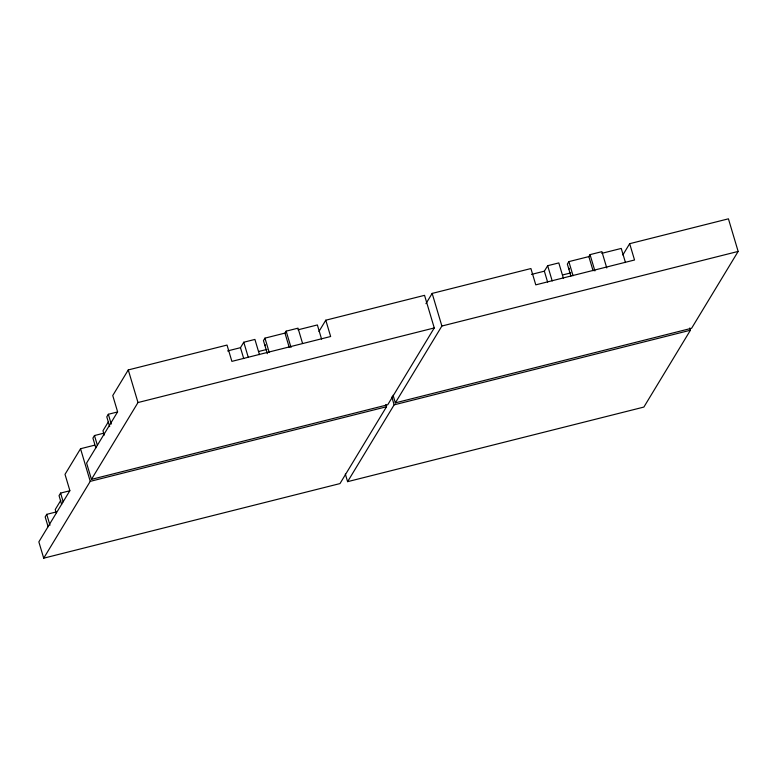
<?xml version="1.0" encoding="UTF-8"?>
<svg xmlns="http://www.w3.org/2000/svg" width="777" height="777" viewBox="0 0 777 777"><rect width="100%" height="100%" fill="white"/><g stroke="black" fill="none" stroke-linecap="round" stroke-linejoin="round"><path stroke-width="1.17" d="M265.132 345.648L265.326 344.765M569.026 269.133L569.211 268.25M94.639 445.182L80.536 448.737L65.015 474.349L69.881 490.656L38.85 541.87L43.706 558.177L339.976 483.585L386.519 406.75L385.848 404.506M325.786 320.202L330.643 336.509L231.886 361.373L227.03 345.066L128.273 369.93L112.752 395.542L117.618 411.849L86.587 463.063L91.453 479.37L387.723 404.778L434.265 327.943L424.543 295.338L325.786 320.202L318.958 331.468M56.031 512.004L46.737 514.345L45.183 516.909L48.096 526.699M103.768 433.197L94.473 435.538L92.919 438.102L95.833 447.892M69.804 490.763L60.596 493.084L59.042 495.648L61.636 504.351M117.541 411.956L108.333 414.277L106.779 416.841L109.693 426.631M60.791 500.378L55.235 509.557L56.206 512.81M108.527 421.571L102.972 430.749L104.264 435.091M43.706 558.177L90.249 481.351L386.519 406.75M91.453 479.37L137.995 402.544L434.265 327.943M227.574 350.932L240.472 347.688L243.774 342.23L254.914 339.423L259.45 354.642M302.554 343.385L298.018 328.166L286.159 331.148L284.974 333.1L264.957 338.141L263.452 340.627L267.346 353.671M425.951 303.661L432.158 293.415L530.914 268.551L535.78 284.858L634.537 259.994L629.671 243.687L728.428 218.823L738.15 251.427L691.608 328.263L395.338 402.855L393.075 395.25M345.328 474.057L347.601 481.662L394.143 404.836L690.413 330.235L689.743 327.991M395.338 402.855L441.88 326.029L738.15 251.427M531.468 274.417L544.356 271.173L547.668 265.715L558.809 262.908L563.344 278.127M606.769 267.958L601.903 251.651L590.044 254.633L588.859 256.595L568.851 261.626L567.346 264.112L570.91 276.068M622.843 254.953L629.671 243.687M690.413 330.235L643.871 407.07L347.601 481.662M297.979 329.827L317.366 324.951L321.571 339.083M601.864 253.312L621.25 248.436L625.466 262.568M258.838 351.447L266.958 349.407M562.723 274.932L570.842 272.892M590.044 254.633L594.91 270.94M588.859 256.595L593.074 270.717M568.851 261.626L573.067 275.757M547.668 265.715L552.204 280.934M544.356 271.173L547.6 282.041M432.158 293.415L441.88 326.029M391.793 396.96L394.143 404.836M286.159 331.148L291.016 347.455M284.974 333.1L289.19 347.232M264.957 338.141L269.172 352.272M243.774 342.23L248.31 357.449M240.472 347.688L243.716 358.556M128.273 369.93L137.995 402.544M108.333 414.277L111.247 424.057M94.473 435.538L97.387 445.318M80.536 448.737L90.249 481.351M60.596 493.084L63.19 501.777M46.737 514.345L49.971 525.213"/></g></svg>
